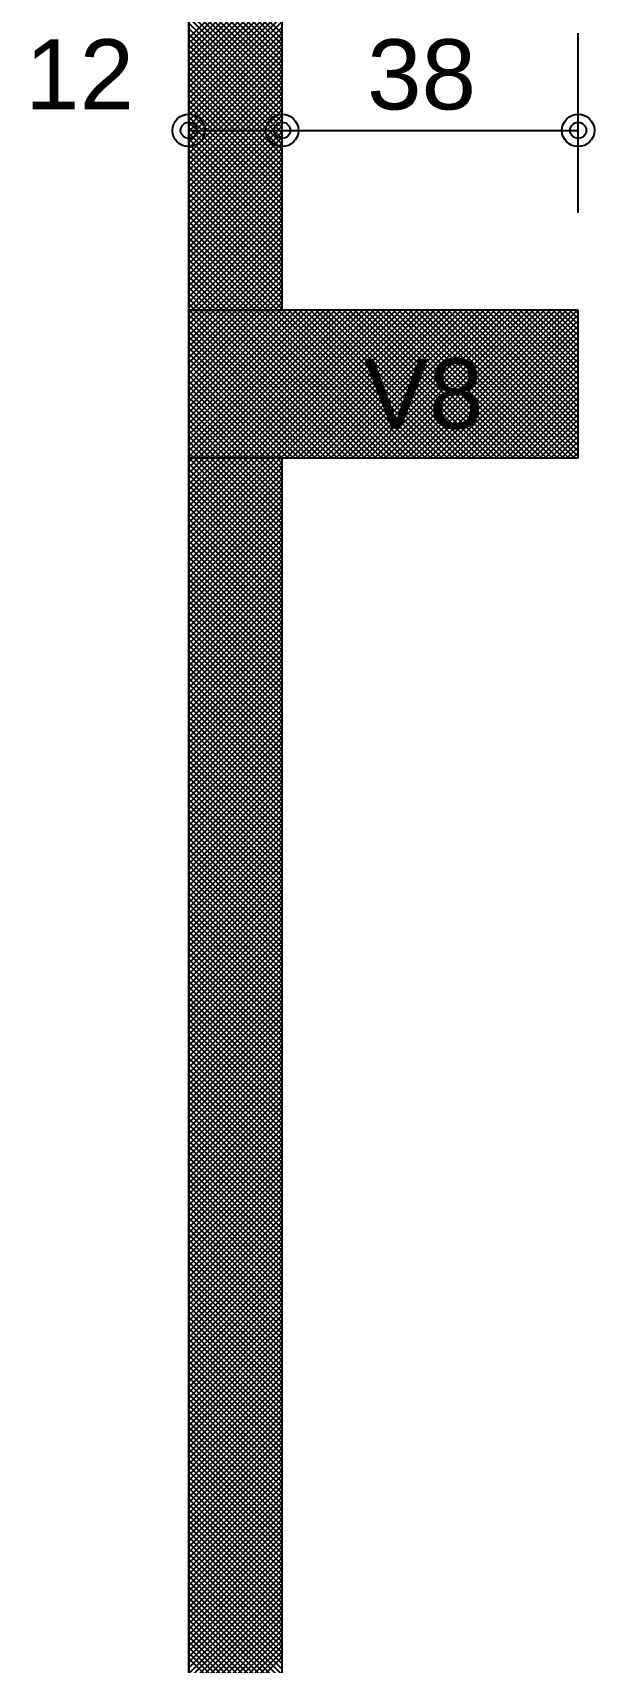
# Model space of a CAD drawing. Extents: x 0 to 119, y 0 to 84.
# Drawn here: x 12.28 to 13.722, y 50.496 to 54.682 of the extents above; entities that cross this region are included whole.
import ezdxf

# ---------------------------------------------------------------- set-up
doc = ezdxf.new("R2010")
doc.units = 0
doc.header["$MEASUREMENT"] = 0
for name, color, linetype in [('29', 9, 'CONTINUOUS'), ('3', 7, 'CONTINUOUS'), ('32', 250, 'CONTINUOUS'), ('6', 178, 'CONTINUOUS')]:
    doc.layers.add(name, color=color, linetype=linetype)
doc.styles.add('TQS_ARIAL', font='arial.ttf')

msp = doc.modelspace()

# ---------------------------------------------------------------- linework, layer by layer
at = {"layer": '29', "color": 9, "linetype": 'Continuous'}
for p, q in [((12.6805, 54.918908), (12.9205, 54.678908)), ((12.6805, 54.668501), (12.9205, 54.908501)), ((12.6805, 54.904766), (12.9205, 54.664766)), ((12.6805, 54.654359), (12.9205, 54.894359)), ((12.6805, 54.890624), (12.9205, 54.650624)), ((12.6805, 54.640217), (12.9205, 54.880217)), ((12.6805, 54.876482), (12.9205, 54.636482)), ((12.6805, 54.626074), (12.9205, 54.866074)), ((12.6805, 54.86234), (12.9205, 54.62234)), ((12.6805, 54.611932), (12.9205, 54.851932)), ((12.6805, 54.848197), (12.9205, 54.608197)), ((12.6805, 54.59779), (12.9205, 54.83779)), ((12.6805, 54.834055), (12.9205, 54.594055)), ((12.6805, 54.583648), (12.9205, 54.823648)), ((12.6805, 54.819913), (12.9205, 54.579913)), ((12.6805, 54.569506), (12.9205, 54.809506)), ((12.6805, 54.805771), (12.9205, 54.565771)), ((12.6805, 54.555364), (12.9205, 54.795364)), ((12.6805, 54.791629), (12.9205, 54.551629)), ((12.6805, 54.541222), (12.9205, 54.781222)), ((12.6805, 54.777487), (12.9205, 54.537487)), ((12.6805, 54.527079), (12.9205, 54.767079)), ((12.6805, 54.763345), (12.9205, 54.523345)), ((12.6805, 54.512937), (12.9205, 54.752937)), ((12.6805, 54.749203), (12.9205, 54.509203)), ((12.6805, 54.498795), (12.9205, 54.738795)), ((12.6805, 54.73506), (12.9205, 54.49506)), ((12.6805, 54.484653), (12.9205, 54.724653)), ((12.6805, 54.720918), (12.9205, 54.480918)), ((12.6805, 54.470511), (12.9205, 54.710511)), ((12.6805, 54.706776), (12.9205, 54.466776)), ((12.6805, 54.456369), (12.9205, 54.696369)), ((12.6805, 54.692634), (12.9205, 54.452634)), ((12.6805, 54.442227), (12.9205, 54.682227)), ((12.6805, 54.678492), (12.9205, 54.438492)), ((12.6805, 54.428084), (12.9205, 54.668084)), ((12.6805, 54.66435), (12.9205, 54.42435)), ((12.6805, 54.413942), (12.9205, 54.653942)), ((12.6805, 54.650208), (12.9205, 54.410208)), ((12.6805, 54.3998), (12.9205, 54.6398)), ((12.6805, 54.636065), (12.9205, 54.396065)), ((12.6805, 54.385658), (12.9205, 54.625658)), ((12.6805, 54.621923), (12.9205, 54.381923)), ((12.6805, 54.371516), (12.9205, 54.611516)), ((12.6805, 54.607781), (12.9205, 54.367781)), ((12.6805, 54.357374), (12.9205, 54.597374)), ((12.6805, 54.593639), (12.9205, 54.353639)), ((12.6805, 54.343232), (12.9205, 54.583232)), ((12.6805, 54.579497), (12.9205, 54.339497)), ((12.6805, 54.32909), (12.9205, 54.56909)), ((12.6805, 54.565355), (12.9205, 54.325355)), ((12.6805, 54.314947), (12.9205, 54.554947)), ((12.6805, 54.551213), (12.9205, 54.311213)), ((12.6805, 54.300805), (12.9205, 54.540805)), ((12.6805, 54.53707), (12.9205, 54.29707)), ((12.6805, 54.286663), (12.9205, 54.526663)), ((12.6805, 54.522928), (12.9205, 54.282928)), ((12.6805, 54.272521), (12.9205, 54.512521)), ((12.6805, 54.508786), (12.9205, 54.268786)), ((12.6805, 54.258379), (12.9205, 54.498379)), ((12.6805, 54.494644), (12.9205, 54.254644)), ((12.6805, 54.244237), (12.9205, 54.484237)), ((12.6805, 54.480502), (12.9205, 54.240502)), ((12.6805, 54.230095), (12.9205, 54.470095)), ((12.6805, 54.46636), (12.9205, 54.22636)), ((12.6805, 54.215952), (12.9205, 54.455952)), ((12.6805, 54.452218), (12.9205, 54.212218)), ((12.6805, 54.20181), (12.9205, 54.44181)), ((12.6805, 54.438076), (12.9205, 54.198076)), ((12.6805, 54.187668), (12.9205, 54.427668)), ((12.6805, 54.423933), (12.9205, 54.183933)), ((12.6805, 54.173526), (12.9205, 54.413526)), ((12.6805, 54.409791), (12.9205, 54.169791)), ((12.6805, 54.159384), (12.9205, 54.399384)), ((12.6805, 54.395649), (12.9205, 54.155649)), ((12.6805, 54.145242), (12.9205, 54.385242)), ((12.6805, 54.381507), (12.9205, 54.141507)), ((12.6805, 54.1311), (12.9205, 54.3711)), ((12.6805, 54.367365), (12.9205, 54.127365)), ((12.6805, 54.116957), (12.9205, 54.356957)), ((12.6805, 54.353223), (12.9205, 54.113223)), ((12.6805, 54.102815), (12.9205, 54.342815)), ((12.6805, 54.339081), (12.9205, 54.099081)), ((12.6805, 54.088673), (12.9205, 54.328673)), ((12.6805, 54.324938), (12.9205, 54.084938)), ((12.6805, 54.074531), (12.9205, 54.314531)), ((12.6805, 54.310796), (12.9205, 54.070796)), ((12.6805, 54.060389), (12.9205, 54.300389)), ((12.6805, 54.296654), (12.9205, 54.056654)), ((12.6805, 54.046247), (12.9205, 54.286247)), ((12.6805, 54.282512), (12.9205, 54.042512)), ((12.6805, 54.032105), (12.9205, 54.272105)), ((12.6805, 54.26837), (12.9205, 54.02837)), ((12.6805, 54.017963), (12.9205, 54.257963)), ((12.6805, 54.254228), (12.9205, 54.014228)), ((12.6805, 54.00382), (12.9205, 54.24382)), ((12.6805, 54.240086), (12.9205, 54.000086)), ((12.6805, 53.989678), (12.9205, 54.229678)), ((12.6805, 54.225944), (12.9205, 53.985944)), ((12.6805, 53.975536), (12.9205, 54.215536)), ((12.6805, 54.211801), (12.9205, 53.971801)), ((12.6805, 54.197659), (12.908267, 53.969893)), ((12.6805, 54.183517), (12.894125, 53.969893)), ((12.6805, 54.169375), (12.879982, 53.969893)), ((12.688999, 53.969893), (12.9205, 54.201394)), ((12.703141, 53.969893), (12.9205, 54.187252)), ((12.717283, 53.969893), (12.9205, 54.17311)), ((12.6805, 54.155233), (12.86584, 53.969893)), ((12.6805, 54.141091), (12.851698, 53.969893)), ((12.6805, 54.126949), (12.837556, 53.969893)), ((12.731425, 53.969893), (12.9205, 54.158968)), ((12.745567, 53.969893), (12.9205, 54.144825)), ((12.75971, 53.969893), (12.9205, 54.130683)), ((12.6805, 54.112806), (12.823414, 53.969893)), ((12.6805, 54.098664), (12.809272, 53.969893)), ((12.6805, 54.084522), (12.79513, 53.969893)), ((12.773852, 53.969893), (12.9205, 54.116541)), ((12.787994, 53.969893), (12.9205, 54.102399)), ((12.802136, 53.969893), (12.9205, 54.088257)), ((12.6805, 54.07038), (12.780987, 53.969893)), ((12.6805, 54.056238), (12.766845, 53.969893)), ((12.816278, 53.969893), (12.9205, 54.074115)), ((12.83042, 53.969893), (12.9205, 54.059973)), ((12.844562, 53.969893), (12.9205, 54.045831)), ((12.6805, 54.042096), (12.752703, 53.969893)), ((12.6805, 54.027954), (12.738561, 53.969893)), ((12.6805, 54.013811), (12.724419, 53.969893)), ((12.858704, 53.969893), (12.9205, 54.031688)), ((12.872847, 53.969893), (12.9205, 54.017546)), ((12.886989, 53.969893), (12.9205, 54.003404)), ((12.6805, 53.999669), (12.710277, 53.969893)), ((12.6805, 53.985527), (12.696135, 53.969893)), ((12.6805, 53.971385), (12.681992, 53.969893)), ((12.6805, 53.593698), (13.056694, 53.969893)), ((12.6805, 53.607841), (13.042552, 53.969893)), ((12.6805, 53.621983), (13.02841, 53.969893)), ((12.6805, 53.636125), (13.014268, 53.969893)), ((12.6805, 53.650267), (13.000126, 53.969893)), ((12.6805, 53.664409), (12.985984, 53.969893)), ((12.6805, 53.678551), (12.971842, 53.969893)), ((12.6805, 53.692693), (12.957699, 53.969893)), ((12.6805, 53.706836), (12.943557, 53.969893)), ((12.6805, 53.720978), (12.929415, 53.969893)), ((12.6805, 53.73512), (12.915273, 53.969893)), ((12.6805, 53.749262), (12.901131, 53.969893)), ((12.6805, 53.763404), (12.886989, 53.969893)), ((12.6805, 53.777546), (12.872847, 53.969893)), ((12.6805, 53.791688), (12.858704, 53.969893)), ((12.6805, 53.805831), (12.844562, 53.969893)), ((12.6805, 53.819973), (12.83042, 53.969893)), ((12.6805, 53.834115), (12.816278, 53.969893)), ((12.6805, 53.848257), (12.802136, 53.969893)), ((12.6805, 53.862399), (12.787994, 53.969893)), ((12.6805, 53.876541), (12.773852, 53.969893)), ((12.6805, 53.890683), (12.75971, 53.969893)), ((12.6805, 53.904825), (12.745567, 53.969893)), ((12.6805, 53.918968), (12.731425, 53.969893)), ((12.6805, 53.93311), (12.717283, 53.969893)), ((12.6805, 53.947252), (12.703141, 53.969893)), ((12.6805, 53.961394), (12.688999, 53.969893)), ((12.681992, 53.969893), (13.061992, 53.589893)), ((12.690836, 53.589893), (13.070836, 53.969893)), ((12.696135, 53.969893), (13.076135, 53.589893)), ((12.704979, 53.589893), (13.084979, 53.969893)), ((12.710277, 53.969893), (13.090277, 53.589893)), ((12.719121, 53.589893), (13.099121, 53.969893)), ((12.724419, 53.969893), (13.104419, 53.589893)), ((12.733263, 53.589893), (13.113263, 53.969893)), ((12.738561, 53.969893), (13.118561, 53.589893)), ((12.747405, 53.589893), (13.127405, 53.969893)), ((12.752703, 53.969893), (13.132703, 53.589893)), ((12.761547, 53.589893), (13.141547, 53.969893)), ((12.766845, 53.969893), (13.146845, 53.589893)), ((12.775689, 53.589893), (13.155689, 53.969893)), ((12.780987, 53.969893), (13.160987, 53.589893)), ((12.789831, 53.589893), (13.169831, 53.969893)), ((12.79513, 53.969893), (13.17513, 53.589893)), ((12.803974, 53.589893), (13.183974, 53.969893)), ((12.809272, 53.969893), (13.189272, 53.589893)), ((12.818116, 53.589893), (13.198116, 53.969893)), ((12.823414, 53.969893), (13.203414, 53.589893)), ((12.832258, 53.589893), (13.212258, 53.969893)), ((12.837556, 53.969893), (13.217556, 53.589893)), ((12.8464, 53.589893), (13.2264, 53.969893)), ((12.851698, 53.969893), (13.231698, 53.589893)), ((12.860542, 53.589893), (13.240542, 53.969893)), ((12.86584, 53.969893), (13.24584, 53.589893)), ((12.874684, 53.589893), (13.254684, 53.969893)), ((12.879982, 53.969893), (13.259982, 53.589893)), ((12.888826, 53.589893), (13.268826, 53.969893)), ((12.894125, 53.969893), (13.274125, 53.589893)), ((12.901131, 53.969893), (12.9205, 53.989262)), ((12.902969, 53.589893), (13.282969, 53.969893)), ((12.908267, 53.969893), (13.288267, 53.589893)), ((12.915273, 53.969893), (12.9205, 53.97512)), ((12.917111, 53.589893), (13.297111, 53.969893)), ((12.922409, 53.969893), (13.302409, 53.589893)), ((12.931253, 53.589893), (13.311253, 53.969893)), ((12.936551, 53.969893), (13.316551, 53.589893)), ((12.945395, 53.589893), (13.325395, 53.969893)), ((12.950693, 53.969893), (13.330693, 53.589893)), ((12.959537, 53.589893), (13.339537, 53.969893)), ((12.964835, 53.969893), (13.344835, 53.589893)), ((12.973679, 53.589893), (13.353679, 53.969893)), ((12.978977, 53.969893), (13.358977, 53.589893)), ((12.987821, 53.589893), (13.367821, 53.969893)), ((12.993119, 53.969893), (13.373119, 53.589893)), ((13.001963, 53.589893), (13.381963, 53.969893)), ((13.007262, 53.969893), (13.387262, 53.589893)), ((13.016106, 53.589893), (13.396106, 53.969893)), ((13.021404, 53.969893), (13.401404, 53.589893)), ((13.030248, 53.589893), (13.410248, 53.969893)), ((13.035546, 53.969893), (13.415546, 53.589893)), ((13.04439, 53.589893), (13.42439, 53.969893)), ((13.049688, 53.969893), (13.429688, 53.589893)), ((13.058532, 53.589893), (13.438532, 53.969893)), ((13.06383, 53.969893), (13.44383, 53.589893)), ((13.072674, 53.589893), (13.452674, 53.969893)), ((13.077972, 53.969893), (13.457972, 53.589893)), ((13.086816, 53.589893), (13.466816, 53.969893)), ((13.092114, 53.969893), (13.472114, 53.589893)), ((13.100958, 53.589893), (13.480958, 53.969893)), ((13.106257, 53.969893), (13.486257, 53.589893)), ((13.115101, 53.589893), (13.495101, 53.969893)), ((13.120399, 53.969893), (13.500399, 53.589893)), ((13.129243, 53.589893), (13.509243, 53.969893)), ((13.134541, 53.969893), (13.514541, 53.589893)), ((13.143385, 53.589893), (13.523385, 53.969893)), ((13.148683, 53.969893), (13.528683, 53.589893)), ((13.157527, 53.589893), (13.537527, 53.969893)), ((13.162825, 53.969893), (13.542825, 53.589893)), ((13.171669, 53.589893), (13.551669, 53.969893)), ((13.176967, 53.969893), (13.556967, 53.589893)), ((13.185811, 53.589893), (13.565811, 53.969893)), ((13.191109, 53.969893), (13.571109, 53.589893)), ((13.199953, 53.589893), (13.579953, 53.969893)), ((13.205251, 53.969893), (13.585251, 53.589893)), ((13.214096, 53.589893), (13.594096, 53.969893)), ((13.219394, 53.969893), (13.599394, 53.589893)), ((13.228238, 53.589893), (13.608238, 53.969893)), ((13.233536, 53.969893), (13.613536, 53.589893)), ((13.24238, 53.589893), (13.62238, 53.969893)), ((13.247678, 53.969893), (13.627678, 53.589893)), ((13.256522, 53.589893), (13.636522, 53.969893)), ((13.26182, 53.969893), (13.64182, 53.589893)), ((13.270664, 53.589893), (13.650664, 53.969893)), ((13.275962, 53.969893), (13.655962, 53.589893)), ((13.284806, 53.589893), (13.664806, 53.969893)), ((13.290104, 53.969893), (13.670104, 53.589893)), ((13.298948, 53.589893), (13.678948, 53.969893)), ((13.304246, 53.969893), (13.6805, 53.593639)), ((13.318389, 53.969893), (13.6805, 53.607781)), ((13.332531, 53.969893), (13.6805, 53.621923)), ((13.346673, 53.969893), (13.6805, 53.636065)), ((13.360815, 53.969893), (13.6805, 53.650208)), ((13.374957, 53.969893), (13.6805, 53.66435)), ((13.389099, 53.969893), (13.6805, 53.678492)), ((13.403241, 53.969893), (13.6805, 53.692634)), ((13.417384, 53.969893), (13.6805, 53.706776)), ((13.431526, 53.969893), (13.6805, 53.720918)), ((13.445668, 53.969893), (13.6805, 53.73506)), ((13.45981, 53.969893), (13.6805, 53.749203)), ((13.473952, 53.969893), (13.6805, 53.763345)), ((13.488094, 53.969893), (13.6805, 53.777487)), ((13.502236, 53.969893), (13.6805, 53.791629)), ((13.516378, 53.969893), (13.6805, 53.805771)), ((13.530521, 53.969893), (13.6805, 53.819913)), ((13.544663, 53.969893), (13.6805, 53.834055)), ((13.558805, 53.969893), (13.6805, 53.848197)), ((13.572947, 53.969893), (13.6805, 53.86234)), ((13.587089, 53.969893), (13.6805, 53.876482)), ((13.601231, 53.969893), (13.6805, 53.890624)), ((13.615373, 53.969893), (13.6805, 53.904766)), ((13.629516, 53.969893), (13.6805, 53.918908)), ((13.643658, 53.969893), (13.6805, 53.93305)), ((13.6578, 53.969893), (13.6805, 53.947192)), ((13.671942, 53.969893), (13.6805, 53.961335)), ((12.6805, 53.957243), (13.04785, 53.589893)), ((12.6805, 53.943101), (13.033708, 53.589893)), ((12.6805, 53.928959), (13.019566, 53.589893)), ((13.31309, 53.589893), (13.6805, 53.957302)), ((13.327233, 53.589893), (13.6805, 53.94316)), ((13.341375, 53.589893), (13.6805, 53.929018)), ((12.6805, 53.914817), (13.005424, 53.589893)), ((12.6805, 53.900674), (12.991282, 53.589893)), ((12.6805, 53.886532), (12.97714, 53.589893)), ((13.355517, 53.589893), (13.6805, 53.914876)), ((13.369659, 53.589893), (13.6805, 53.900734)), ((13.383801, 53.589893), (13.6805, 53.886592)), ((12.6805, 53.87239), (12.962998, 53.589893)), ((12.6805, 53.858248), (12.948855, 53.589893)), ((12.6805, 53.844106), (12.934713, 53.589893)), ((13.397943, 53.589893), (13.6805, 53.87245)), ((13.412085, 53.589893), (13.6805, 53.858307)), ((13.426228, 53.589893), (13.6805, 53.844165)), ((12.6805, 53.829964), (12.920571, 53.589893)), ((12.6805, 53.815822), (12.906429, 53.589893)), ((12.6805, 53.801679), (12.892287, 53.589893)), ((13.44037, 53.589893), (13.6805, 53.830023)), ((13.454512, 53.589893), (13.6805, 53.815881)), ((13.468654, 53.589893), (13.6805, 53.801739)), ((12.6805, 53.787537), (12.878145, 53.589893)), ((12.6805, 53.773395), (12.864003, 53.589893)), ((12.6805, 53.759253), (12.84986, 53.589893)), ((13.482796, 53.589893), (13.6805, 53.787597)), ((13.496938, 53.589893), (13.6805, 53.773455)), ((13.51108, 53.589893), (13.6805, 53.759312)), ((12.6805, 53.745111), (12.835718, 53.589893)), ((12.6805, 53.730969), (12.821576, 53.589893)), ((12.6805, 53.716827), (12.807434, 53.589893)), ((13.525222, 53.589893), (13.6805, 53.74517)), ((13.539365, 53.589893), (13.6805, 53.731028)), ((13.553507, 53.589893), (13.6805, 53.716886)), ((12.6805, 53.702684), (12.793292, 53.589893)), ((12.6805, 53.688542), (12.77915, 53.589893)), ((12.6805, 53.6744), (12.765008, 53.589893)), ((13.567649, 53.589893), (13.6805, 53.702744)), ((13.581791, 53.589893), (13.6805, 53.688602)), ((13.595933, 53.589893), (13.6805, 53.67446)), ((12.6805, 53.660258), (12.750865, 53.589893)), ((12.6805, 53.646116), (12.736723, 53.589893)), ((12.6805, 53.631974), (12.722581, 53.589893)), ((13.610075, 53.589893), (13.6805, 53.660318)), ((13.624217, 53.589893), (13.6805, 53.646175)), ((13.63836, 53.589893), (13.6805, 53.632033)), ((12.6805, 53.617832), (12.708439, 53.589893)), ((12.6805, 53.60369), (12.694297, 53.589893)), ((12.6805, 53.353282), (12.917111, 53.589893)), ((12.6805, 53.367424), (12.902969, 53.589893)), ((12.6805, 53.381566), (12.888826, 53.589893)), ((12.6805, 53.395709), (12.874684, 53.589893)), ((12.6805, 53.409851), (12.860542, 53.589893)), ((12.6805, 53.423993), (12.8464, 53.589893)), ((12.6805, 53.438135), (12.832258, 53.589893)), ((12.6805, 53.452277), (12.818116, 53.589893)), ((12.6805, 53.466419), (12.803974, 53.589893)), ((12.6805, 53.480561), (12.789831, 53.589893)), ((12.6805, 53.494704), (12.775689, 53.589893)), ((12.6805, 53.508846), (12.761547, 53.589893)), ((12.6805, 53.522988), (12.747405, 53.589893)), ((12.6805, 53.53713), (12.733263, 53.589893)), ((12.6805, 53.551272), (12.719121, 53.589893)), ((12.6805, 53.565414), (12.704979, 53.589893)), ((12.6805, 53.579556), (12.690836, 53.589893)), ((12.6805, 53.589893), (12.9205, 53.349547)), ((12.694297, 53.589893), (12.9205, 53.36369)), ((12.708439, 53.589893), (12.9205, 53.377832)), ((12.722581, 53.589893), (12.9205, 53.391974)), ((12.736723, 53.589893), (12.9205, 53.406116)), ((12.750865, 53.589893), (12.9205, 53.420258)), ((12.765008, 53.589893), (12.9205, 53.4344)), ((12.77915, 53.589893), (12.9205, 53.448542)), ((12.793292, 53.589893), (12.9205, 53.462684)), ((12.807434, 53.589893), (12.9205, 53.476827)), ((12.821576, 53.589893), (12.9205, 53.490969)), ((12.835718, 53.589893), (12.9205, 53.505111)), ((12.84986, 53.589893), (12.9205, 53.519253)), ((12.864003, 53.589893), (12.9205, 53.533395)), ((12.878145, 53.589893), (12.9205, 53.547537)), ((12.892287, 53.589893), (12.9205, 53.561679)), ((12.906429, 53.589893), (12.9205, 53.575822)), ((13.652502, 53.589893), (13.6805, 53.617891)), ((13.666644, 53.589893), (13.6805, 53.603749)), ((12.6805, 53.33914), (12.9205, 53.57914)), ((12.6805, 53.575405), (12.9205, 53.335405)), ((12.6805, 53.324998), (12.9205, 53.564998)), ((12.6805, 53.561263), (12.9205, 53.321263)), ((12.6805, 53.310856), (12.9205, 53.550856)), ((12.6805, 53.547121), (12.9205, 53.307121)), ((12.6805, 53.296714), (12.9205, 53.536714)), ((12.6805, 53.532979), (12.9205, 53.292979)), ((12.6805, 53.282571), (12.9205, 53.522571)), ((12.6805, 53.518837), (12.9205, 53.278837)), ((12.6805, 53.268429), (12.9205, 53.508429)), ((12.6805, 53.504695), (12.9205, 53.264695)), ((12.6805, 53.254287), (12.9205, 53.494287)), ((12.6805, 53.490552), (12.9205, 53.250552)), ((12.6805, 53.240145), (12.9205, 53.480145)), ((12.6805, 53.47641), (12.9205, 53.23641)), ((12.6805, 53.226003), (12.9205, 53.466003)), ((12.6805, 53.462268), (12.9205, 53.222268)), ((12.6805, 53.211861), (12.9205, 53.451861)), ((12.6805, 53.448126), (12.9205, 53.208126)), ((12.6805, 53.197719), (12.9205, 53.437719)), ((12.6805, 53.433984), (12.9205, 53.193984)), ((12.6805, 53.183577), (12.9205, 53.423577)), ((12.6805, 53.419842), (12.9205, 53.179842)), ((12.6805, 53.169434), (12.9205, 53.409434)), ((12.6805, 53.4057), (12.9205, 53.1657)), ((12.6805, 53.155292), (12.9205, 53.395292)), ((12.6805, 53.391558), (12.9205, 53.151558)), ((12.6805, 53.14115), (12.9205, 53.38115)), ((12.6805, 53.377415), (12.9205, 53.137415)), ((12.6805, 53.127008), (12.9205, 53.367008)), ((12.6805, 53.363273), (12.9205, 53.123273)), ((12.6805, 53.112866), (12.9205, 53.352866)), ((12.6805, 53.349131), (12.9205, 53.109131)), ((12.6805, 53.098724), (12.9205, 53.338724)), ((12.6805, 53.334989), (12.9205, 53.094989)), ((12.6805, 53.084582), (12.9205, 53.324582)), ((12.6805, 53.320847), (12.9205, 53.080847)), ((12.6805, 53.070439), (12.9205, 53.310439)), ((12.6805, 53.306705), (12.9205, 53.066705)), ((12.6805, 53.056297), (12.9205, 53.296297)), ((12.6805, 53.292563), (12.9205, 53.052563)), ((12.6805, 53.042155), (12.9205, 53.282155)), ((12.6805, 53.27842), (12.9205, 53.03842)), ((12.6805, 53.028013), (12.9205, 53.268013)), ((12.6805, 53.264278), (12.9205, 53.024278)), ((12.6805, 53.013871), (12.9205, 53.253871)), ((12.6805, 53.250136), (12.9205, 53.010136)), ((12.6805, 52.999729), (12.9205, 53.239729)), ((12.6805, 53.235994), (12.9205, 52.995994)), ((12.6805, 52.985587), (12.9205, 53.225587)), ((12.6805, 53.221852), (12.9205, 52.981852)), ((12.6805, 52.971445), (12.9205, 53.211445)), ((12.6805, 53.20771), (12.9205, 52.96771)), ((12.6805, 52.957302), (12.9205, 53.197302)), ((12.6805, 53.193568), (12.9205, 52.953568)), ((12.6805, 52.94316), (12.9205, 53.18316)), ((12.6805, 53.179425), (12.9205, 52.939425)), ((12.6805, 52.929018), (12.9205, 53.169018)), ((12.6805, 53.165283), (12.9205, 52.925283)), ((12.6805, 52.914876), (12.9205, 53.154876)), ((12.6805, 53.151141), (12.9205, 52.911141)), ((12.6805, 52.900734), (12.9205, 53.140734)), ((12.6805, 53.136999), (12.9205, 52.896999)), ((12.6805, 52.886592), (12.9205, 53.126592)), ((12.6805, 53.122857), (12.9205, 52.882857)), ((12.6805, 52.87245), (12.9205, 53.11245)), ((12.6805, 53.108715), (12.9205, 52.868715)), ((12.6805, 52.858307), (12.9205, 53.098307)), ((12.6805, 53.094573), (12.9205, 52.854573)), ((12.6805, 52.844165), (12.9205, 53.084165)), ((12.6805, 53.080431), (12.9205, 52.840431)), ((12.6805, 52.830023), (12.9205, 53.070023)), ((12.6805, 53.066288), (12.9205, 52.826288)), ((12.6805, 52.815881), (12.9205, 53.055881)), ((12.6805, 53.052146), (12.9205, 52.812146)), ((12.6805, 52.801739), (12.9205, 53.041739)), ((12.6805, 53.038004), (12.9205, 52.798004)), ((12.6805, 52.787597), (12.9205, 53.027597)), ((12.6805, 53.023862), (12.9205, 52.783862)), ((12.6805, 52.773455), (12.9205, 53.013455)), ((12.6805, 53.00972), (12.9205, 52.76972)), ((12.6805, 52.759312), (12.9205, 52.999312)), ((12.6805, 52.995578), (12.9205, 52.755578)), ((12.6805, 52.74517), (12.9205, 52.98517)), ((12.6805, 52.981436), (12.9205, 52.741436)), ((12.6805, 52.731028), (12.9205, 52.971028)), ((12.6805, 52.967293), (12.9205, 52.727293)), ((12.6805, 52.716886), (12.9205, 52.956886)), ((12.6805, 52.953151), (12.9205, 52.713151)), ((12.6805, 52.702744), (12.9205, 52.942744)), ((12.6805, 52.939009), (12.9205, 52.699009)), ((12.6805, 52.688602), (12.9205, 52.928602)), ((12.6805, 52.924867), (12.9205, 52.684867)), ((12.6805, 52.67446), (12.9205, 52.91446)), ((12.6805, 52.910725), (12.9205, 52.670725)), ((12.6805, 52.660318), (12.9205, 52.900318)), ((12.6805, 52.896583), (12.9205, 52.656583)), ((12.6805, 52.646175), (12.9205, 52.886175)), ((12.6805, 52.882441), (12.9205, 52.642441)), ((12.6805, 52.632033), (12.9205, 52.872033)), ((12.6805, 52.868298), (12.9205, 52.628298)), ((12.6805, 52.617891), (12.9205, 52.857891)), ((12.6805, 52.854156), (12.9205, 52.614156)), ((12.6805, 52.603749), (12.9205, 52.843749)), ((12.6805, 52.840014), (12.9205, 52.600014)), ((12.6805, 52.589607), (12.9205, 52.829607)), ((12.6805, 52.825872), (12.9205, 52.585872)), ((12.6805, 52.575465), (12.9205, 52.815465)), ((12.6805, 52.81173), (12.9205, 52.57173)), ((12.6805, 52.561323), (12.9205, 52.801323)), ((12.6805, 52.797588), (12.9205, 52.557588)), ((12.6805, 52.54718), (12.9205, 52.78718)), ((12.6805, 52.783446), (12.9205, 52.543446)), ((12.6805, 52.533038), (12.9205, 52.773038)), ((12.6805, 52.769304), (12.9205, 52.529304)), ((12.6805, 52.518896), (12.9205, 52.758896)), ((12.6805, 52.755161), (12.9205, 52.515161)), ((12.6805, 52.504754), (12.9205, 52.744754)), ((12.6805, 52.741019), (12.9205, 52.501019)), ((12.6805, 52.490612), (12.9205, 52.730612)), ((12.6805, 52.726877), (12.9205, 52.486877)), ((12.6805, 52.47647), (12.9205, 52.71647)), ((12.6805, 52.712735), (12.9205, 52.472735)), ((12.6805, 52.462328), (12.9205, 52.702328)), ((12.6805, 52.698593), (12.9205, 52.458593)), ((12.6805, 52.448185), (12.9205, 52.688185)), ((12.6805, 52.684451), (12.9205, 52.444451)), ((12.6805, 52.434043), (12.9205, 52.674043)), ((12.6805, 52.670309), (12.9205, 52.430309)), ((12.6805, 52.419901), (12.9205, 52.659901)), ((12.6805, 52.656166), (12.9205, 52.416166)), ((12.6805, 52.405759), (12.9205, 52.645759)), ((12.6805, 52.642024), (12.9205, 52.402024)), ((12.6805, 52.391617), (12.9205, 52.631617)), ((12.6805, 52.627882), (12.9205, 52.387882)), ((12.6805, 52.377475), (12.9205, 52.617475)), ((12.6805, 52.61374), (12.9205, 52.37374)), ((12.6805, 52.363333), (12.9205, 52.603333)), ((12.6805, 52.599598), (12.9205, 52.359598)), ((12.6805, 52.349191), (12.9205, 52.589191)), ((12.6805, 52.585456), (12.9205, 52.345456)), ((12.6805, 52.335048), (12.9205, 52.575048)), ((12.6805, 52.571314), (12.9205, 52.331314)), ((12.6805, 52.320906), (12.9205, 52.560906)), ((12.6805, 52.557172), (12.9205, 52.317172)), ((12.6805, 52.306764), (12.9205, 52.546764)), ((12.6805, 52.543029), (12.9205, 52.303029)), ((12.6805, 52.292622), (12.9205, 52.532622)), ((12.6805, 52.528887), (12.9205, 52.288887)), ((12.6805, 52.27848), (12.9205, 52.51848)), ((12.6805, 52.514745), (12.9205, 52.274745)), ((12.6805, 52.264338), (12.9205, 52.504338)), ((12.6805, 52.500603), (12.9205, 52.260603)), ((12.6805, 52.250196), (12.9205, 52.490196)), ((12.6805, 52.486461), (12.9205, 52.246461)), ((12.6805, 52.236053), (12.9205, 52.476053)), ((12.6805, 52.472319), (12.9205, 52.232319)), ((12.6805, 52.221911), (12.9205, 52.461911)), ((12.6805, 52.458177), (12.9205, 52.218177)), ((12.6805, 52.207769), (12.9205, 52.447769)), ((12.6805, 52.444034), (12.9205, 52.204034)), ((12.6805, 52.193627), (12.9205, 52.433627)), ((12.6805, 52.429892), (12.9205, 52.189892)), ((12.6805, 52.179485), (12.9205, 52.419485)), ((12.6805, 52.41575), (12.9205, 52.17575)), ((12.6805, 52.165343), (12.9205, 52.405343)), ((12.6805, 52.401608), (12.9205, 52.161608)), ((12.6805, 52.151201), (12.9205, 52.391201)), ((12.6805, 52.387466), (12.9205, 52.147466)), ((12.6805, 52.137059), (12.9205, 52.377059)), ((12.6805, 52.373324), (12.9205, 52.133324)), ((12.6805, 52.122916), (12.9205, 52.362916)), ((12.6805, 52.359182), (12.9205, 52.119182)), ((12.6805, 52.108774), (12.9205, 52.348774)), ((12.6805, 52.345039), (12.9205, 52.105039)), ((12.6805, 52.094632), (12.9205, 52.334632)), ((12.6805, 52.330897), (12.9205, 52.090897)), ((12.6805, 52.08049), (12.9205, 52.32049)), ((12.6805, 52.316755), (12.9205, 52.076755)), ((12.6805, 52.066348), (12.9205, 52.306348)), ((12.6805, 52.302613), (12.9205, 52.062613)), ((12.6805, 52.052206), (12.9205, 52.292206)), ((12.6805, 52.288471), (12.9205, 52.048471)), ((12.6805, 52.038064), (12.9205, 52.278064)), ((12.6805, 52.274329), (12.9205, 52.034329)), ((12.6805, 52.023921), (12.9205, 52.263921)), ((12.6805, 52.260187), (12.9205, 52.020187)), ((12.6805, 52.009779), (12.9205, 52.249779)), ((12.6805, 52.246045), (12.9205, 52.006045)), ((12.6805, 51.995637), (12.9205, 52.235637)), ((12.6805, 52.231902), (12.9205, 51.991902)), ((12.6805, 51.981495), (12.9205, 52.221495)), ((12.6805, 52.21776), (12.9205, 51.97776)), ((12.6805, 51.967353), (12.9205, 52.207353)), ((12.6805, 52.203618), (12.9205, 51.963618)), ((12.6805, 51.953211), (12.9205, 52.193211)), ((12.6805, 52.189476), (12.9205, 51.949476)), ((12.6805, 51.939069), (12.9205, 52.179069)), ((12.6805, 52.175334), (12.9205, 51.935334)), ((12.6805, 51.924926), (12.9205, 52.164926)), ((12.6805, 52.161192), (12.9205, 51.921192)), ((12.6805, 51.910784), (12.9205, 52.150784)), ((12.6805, 52.14705), (12.9205, 51.90705)), ((12.6805, 51.896642), (12.9205, 52.136642)), ((12.6805, 52.132907), (12.9205, 51.892907)), ((12.6805, 51.8825), (12.9205, 52.1225)), ((12.6805, 52.118765), (12.9205, 51.878765)), ((12.6805, 51.868358), (12.9205, 52.108358)), ((12.6805, 52.104623), (12.9205, 51.864623)), ((12.6805, 51.854216), (12.9205, 52.094216)), ((12.6805, 52.090481), (12.9205, 51.850481)), ((12.6805, 51.840074), (12.9205, 52.080074)), ((12.6805, 52.076339), (12.9205, 51.836339)), ((12.6805, 51.825932), (12.9205, 52.065932)), ((12.6805, 52.062197), (12.9205, 51.822197)), ((12.6805, 51.811789), (12.9205, 52.051789)), ((12.6805, 52.048055), (12.9205, 51.808055)), ((12.6805, 51.797647), (12.9205, 52.037647)), ((12.6805, 52.033912), (12.9205, 51.793912)), ((12.6805, 51.783505), (12.9205, 52.023505)), ((12.6805, 52.01977), (12.9205, 51.77977)), ((12.6805, 51.769363), (12.9205, 52.009363)), ((12.6805, 52.005628), (12.9205, 51.765628)), ((12.6805, 51.755221), (12.9205, 51.995221)), ((12.6805, 51.991486), (12.9205, 51.751486)), ((12.6805, 51.741079), (12.9205, 51.981079)), ((12.6805, 51.977344), (12.9205, 51.737344)), ((12.6805, 51.726937), (12.9205, 51.966937)), ((12.6805, 51.963202), (12.9205, 51.723202)), ((12.6805, 51.712794), (12.9205, 51.952794)), ((12.6805, 51.94906), (12.9205, 51.70906)), ((12.6805, 51.698652), (12.9205, 51.938652)), ((12.6805, 51.934918), (12.9205, 51.694918)), ((12.6805, 51.68451), (12.9205, 51.92451)), ((12.6805, 51.920775), (12.9205, 51.680775)), ((12.6805, 51.670368), (12.9205, 51.910368)), ((12.6805, 51.906633), (12.9205, 51.666633)), ((12.6805, 51.656226), (12.9205, 51.896226)), ((12.6805, 51.892491), (12.9205, 51.652491)), ((12.6805, 51.642084), (12.9205, 51.882084)), ((12.6805, 51.878349), (12.9205, 51.638349)), ((12.6805, 51.627942), (12.9205, 51.867942)), ((12.6805, 51.864207), (12.9205, 51.624207)), ((12.6805, 51.613799), (12.9205, 51.853799)), ((12.6805, 51.850065), (12.9205, 51.610065)), ((12.6805, 51.599657), (12.9205, 51.839657)), ((12.6805, 51.835923), (12.9205, 51.595923)), ((12.6805, 51.585515), (12.9205, 51.825515)), ((12.6805, 51.82178), (12.9205, 51.58178)), ((12.6805, 51.571373), (12.9205, 51.811373)), ((12.6805, 51.807638), (12.9205, 51.567638)), ((12.6805, 51.557231), (12.9205, 51.797231)), ((12.6805, 51.793496), (12.9205, 51.553496)), ((12.6805, 51.543089), (12.9205, 51.783089)), ((12.6805, 51.779354), (12.9205, 51.539354)), ((12.6805, 51.528947), (12.9205, 51.768947)), ((12.6805, 51.765212), (12.9205, 51.525212)), ((12.6805, 51.514805), (12.9205, 51.754805)), ((12.6805, 51.75107), (12.9205, 51.51107)), ((12.6805, 51.500662), (12.9205, 51.740662)), ((12.6805, 51.736928), (12.9205, 51.496928)), ((12.6805, 51.48652), (12.9205, 51.72652)), ((12.6805, 51.722786), (12.9205, 51.482786)), ((12.6805, 51.472378), (12.9205, 51.712378)), ((12.6805, 51.708643), (12.9205, 51.468643)), ((12.6805, 51.458236), (12.9205, 51.698236)), ((12.6805, 51.694501), (12.9205, 51.454501)), ((12.6805, 51.444094), (12.9205, 51.684094)), ((12.6805, 51.680359), (12.9205, 51.440359)), ((12.6805, 51.429952), (12.9205, 51.669952)), ((12.6805, 51.666217), (12.9205, 51.426217)), ((12.6805, 51.41581), (12.9205, 51.65581)), ((12.6805, 51.652075), (12.9205, 51.412075)), ((12.6805, 51.401667), (12.9205, 51.641667)), ((12.6805, 51.637933), (12.9205, 51.397933)), ((12.6805, 51.387525), (12.9205, 51.627525)), ((12.6805, 51.623791), (12.9205, 51.383791)), ((12.6805, 51.373383), (12.9205, 51.613383)), ((12.6805, 51.609648), (12.9205, 51.369648)), ((12.6805, 51.359241), (12.9205, 51.599241)), ((12.6805, 51.595506), (12.9205, 51.355506)), ((12.6805, 51.345099), (12.9205, 51.585099)), ((12.6805, 51.581364), (12.9205, 51.341364)), ((12.6805, 51.330957), (12.9205, 51.570957)), ((12.6805, 51.567222), (12.9205, 51.327222)), ((12.6805, 51.316815), (12.9205, 51.556815)), ((12.6805, 51.55308), (12.9205, 51.31308)), ((12.6805, 51.302673), (12.9205, 51.542673)), ((12.6805, 51.538938), (12.9205, 51.298938)), ((12.6805, 51.28853), (12.9205, 51.52853)), ((12.6805, 51.524796), (12.9205, 51.284796)), ((12.6805, 51.274388), (12.9205, 51.514388)), ((12.6805, 51.510653), (12.9205, 51.270653)), ((12.6805, 51.260246), (12.9205, 51.500246)), ((12.6805, 51.496511), (12.9205, 51.256511)), ((12.6805, 51.246104), (12.9205, 51.486104)), ((12.6805, 51.482369), (12.9205, 51.242369)), ((12.6805, 51.231962), (12.9205, 51.471962)), ((12.6805, 51.468227), (12.9205, 51.228227)), ((12.6805, 51.21782), (12.9205, 51.45782)), ((12.6805, 51.454085), (12.9205, 51.214085)), ((12.6805, 51.203678), (12.9205, 51.443678)), ((12.6805, 51.439943), (12.9205, 51.199943)), ((12.6805, 51.189535), (12.9205, 51.429535)), ((12.6805, 51.425801), (12.9205, 51.185801)), ((12.6805, 51.175393), (12.9205, 51.415393)), ((12.6805, 51.411659), (12.9205, 51.171659)), ((12.6805, 51.161251), (12.9205, 51.401251)), ((12.6805, 51.397516), (12.9205, 51.157516)), ((12.6805, 51.147109), (12.9205, 51.387109)), ((12.6805, 51.383374), (12.9205, 51.143374)), ((12.6805, 51.132967), (12.9205, 51.372967)), ((12.6805, 51.369232), (12.9205, 51.129232)), ((12.6805, 51.118825), (12.9205, 51.358825)), ((12.6805, 51.35509), (12.9205, 51.11509)), ((12.6805, 51.104683), (12.9205, 51.344683)), ((12.6805, 51.340948), (12.9205, 51.100948)), ((12.6805, 51.09054), (12.9205, 51.33054)), ((12.6805, 51.326806), (12.9205, 51.086806)), ((12.6805, 51.076398), (12.9205, 51.316398)), ((12.6805, 51.312664), (12.9205, 51.072664)), ((12.6805, 51.062256), (12.9205, 51.302256)), ((12.6805, 51.298521), (12.9205, 51.058521)), ((12.6805, 51.048114), (12.9205, 51.288114)), ((12.6805, 51.284379), (12.9205, 51.044379)), ((12.6805, 51.033972), (12.9205, 51.273972)), ((12.6805, 51.270237), (12.9205, 51.030237)), ((12.6805, 51.01983), (12.9205, 51.25983)), ((12.6805, 51.256095), (12.9205, 51.016095)), ((12.6805, 51.005688), (12.9205, 51.245688)), ((12.6805, 51.241953), (12.9205, 51.001953)), ((12.6805, 50.991546), (12.9205, 51.231546)), ((12.6805, 51.227811), (12.9205, 50.987811)), ((12.6805, 50.977403), (12.9205, 51.217403)), ((12.6805, 51.213669), (12.9205, 50.973669)), ((12.6805, 50.963261), (12.9205, 51.203261)), ((12.6805, 51.199526), (12.9205, 50.959526)), ((12.6805, 50.949119), (12.9205, 51.189119)), ((12.6805, 51.185384), (12.9205, 50.945384)), ((12.6805, 50.934977), (12.9205, 51.174977)), ((12.6805, 51.171242), (12.9205, 50.931242)), ((12.6805, 50.920835), (12.9205, 51.160835)), ((12.6805, 51.1571), (12.9205, 50.9171)), ((12.6805, 50.906693), (12.9205, 51.146693)), ((12.6805, 51.142958), (12.9205, 50.902958)), ((12.6805, 50.892551), (12.9205, 51.132551)), ((12.6805, 51.128816), (12.9205, 50.888816)), ((12.6805, 50.878408), (12.9205, 51.118408)), ((12.6805, 51.114674), (12.9205, 50.874674)), ((12.6805, 50.864266), (12.9205, 51.104266)), ((12.6805, 51.100532), (12.9205, 50.860532)), ((12.6805, 50.850124), (12.9205, 51.090124)), ((12.6805, 51.086389), (12.9205, 50.846389)), ((12.6805, 50.835982), (12.9205, 51.075982)), ((12.6805, 51.072247), (12.9205, 50.832247)), ((12.6805, 50.82184), (12.9205, 51.06184)), ((12.6805, 51.058105), (12.9205, 50.818105)), ((12.6805, 50.807698), (12.9205, 51.047698)), ((12.6805, 51.043963), (12.9205, 50.803963)), ((12.6805, 50.793556), (12.9205, 51.033556)), ((12.6805, 51.029821), (12.9205, 50.789821)), ((12.6805, 50.779413), (12.9205, 51.019413)), ((12.6805, 51.015679), (12.9205, 50.775679)), ((12.6805, 50.765271), (12.9205, 51.005271)), ((12.6805, 51.001537), (12.9205, 50.761537)), ((12.6805, 50.751129), (12.9205, 50.991129)), ((12.6805, 50.987394), (12.9205, 50.747394)), ((12.6805, 50.736987), (12.9205, 50.976987)), ((12.6805, 50.973252), (12.9205, 50.733252)), ((12.6805, 50.722845), (12.9205, 50.962845)), ((12.6805, 50.95911), (12.9205, 50.71911)), ((12.6805, 50.708703), (12.9205, 50.948703)), ((12.6805, 50.944968), (12.9205, 50.704968)), ((12.6805, 50.694561), (12.9205, 50.934561)), ((12.6805, 50.930826), (12.9205, 50.690826)), ((12.6805, 50.680419), (12.9205, 50.920419)), ((12.6805, 50.916684), (12.9205, 50.676684)), ((12.6805, 50.666276), (12.9205, 50.906276)), ((12.6805, 50.902542), (12.9205, 50.662542)), ((12.6805, 50.652134), (12.9205, 50.892134)), ((12.6805, 50.8884), (12.9205, 50.6484)), ((12.6805, 50.637992), (12.9205, 50.877992)), ((12.6805, 50.874257), (12.9205, 50.634257)), ((12.6805, 50.62385), (12.9205, 50.86385)), ((12.6805, 50.860115), (12.9205, 50.620115)), ((12.6805, 50.609708), (12.9205, 50.849708)), ((12.6805, 50.845973), (12.9205, 50.605973)), ((12.6805, 50.595566), (12.9205, 50.835566)), ((12.6805, 50.831831), (12.9205, 50.591831)), ((12.6805, 50.581424), (12.9205, 50.821424)), ((12.6805, 50.817689), (12.9205, 50.577689)), ((12.6805, 50.567281), (12.9205, 50.807281)), ((12.6805, 50.803547), (12.9205, 50.563547)), ((12.6805, 50.553139), (12.9205, 50.793139)), ((12.6805, 50.789405), (12.9205, 50.549405)), ((12.6805, 50.538997), (12.9205, 50.778997)), ((12.6805, 50.775262), (12.9205, 50.535262)), ((12.6805, 50.524855), (12.9205, 50.764855)), ((12.6805, 50.76112), (12.9205, 50.52112)), ((12.6805, 50.510713), (12.9205, 50.750713)), ((12.6805, 50.746978), (12.9205, 50.506978)), ((12.6805, 50.496571), (12.9205, 50.736571)), ((12.6805, 50.732836), (12.9205, 50.492836)), ((12.6805, 50.482429), (12.9205, 50.722429)), ((12.6805, 50.718694), (12.9205, 50.478694)), ((12.6805, 50.468287), (12.9205, 50.708287)), ((12.6805, 50.704552), (12.9205, 50.464552)), ((12.6805, 50.454144), (12.9205, 50.694144)), ((12.6805, 50.69041), (12.9205, 50.45041)), ((12.6805, 50.440002), (12.9205, 50.680002)), ((12.6805, 50.676267), (12.9205, 50.436267)), ((12.6805, 50.42586), (12.9205, 50.66586)), ((12.6805, 50.662125), (12.9205, 50.422125)), ((12.6805, 50.411718), (12.9205, 50.651718)), ((12.6805, 50.647983), (12.9205, 50.407983)), ((12.6805, 50.397576), (12.9205, 50.637576)), ((12.6805, 50.633841), (12.9205, 50.393841)), ((12.6805, 50.383434), (12.9205, 50.623434)), ((12.6805, 50.619699), (12.9205, 50.379699)), ((12.6805, 50.369292), (12.9205, 50.609292)), ((12.6805, 50.605557), (12.9205, 50.365557)), ((12.6805, 50.355149), (12.9205, 50.595149)), ((12.6805, 50.591415), (12.9205, 50.351415)), ((12.6805, 50.341007), (12.9205, 50.581007)), ((12.6805, 50.577273), (12.9205, 50.337273)), ((12.6805, 50.326865), (12.9205, 50.566865)), ((12.6805, 50.56313), (12.9205, 50.32313)), ((12.6805, 50.312723), (12.9205, 50.552723)), ((12.6805, 50.548988), (12.9205, 50.308988)), ((12.6805, 50.298581), (12.9205, 50.538581)), ((12.6805, 50.534846), (12.9205, 50.294846)), ((12.6805, 50.284439), (12.9205, 50.524439)), ((12.6805, 50.520704), (12.9205, 50.280704)), ((12.6805, 50.270297), (12.9205, 50.510297)), ((12.6805, 50.506562), (12.9205, 50.266562))]:
    msp.add_line(p, q, dxfattribs=at)
for points in [[(12.9205, 60.189943), (12.6805, 60.189943), (12.6805, 53.969893), (12.9205, 53.969893), (12.9205, 60.189943)], [(13.6805, 53.969893), (12.6805, 53.969893), (12.6805, 53.589893), (13.6805, 53.589893), (13.6805, 53.969893)], [(12.9205, 53.589893), (12.6805, 53.589893), (12.6805, 47.36988), (12.9205, 47.36988), (12.9205, 53.589893)]]:
    msp.add_lwpolyline(points, dxfattribs=at)
at = {"layer": '3', "color": 7, "linetype": 'Continuous'}
msp.add_line((12.6805, 33.255544), (12.6805, 76.943834), dxfattribs=at)
at = {"layer": '32', "color": 250, "linetype": 'Continuous'}
for p, q in [((12.6805, 54.219893), (12.6805, 54.681203)), ((12.9205, 54.219893), (12.9205, 54.681203)), ((12.9205, 54.219893), (12.9205, 54.681203)), ((13.6805, 54.219893), (13.6805, 54.681203)), ((12.6805, 54.431203), (12.9205, 54.431203)), ((12.9205, 54.431203), (13.6805, 54.431203)), ((12.6805, 53.969893), (12.6805, 53.969893)), ((12.9205, 53.969893), (12.9205, 53.969893)), ((12.9205, 53.969893), (12.9205, 53.969893)), ((13.6805, 53.969893), (13.6805, 53.969893))]:
    msp.add_line(p, q, dxfattribs=at)
for centre, radius in [((12.6805, 54.431203), 0.041625), ((12.9205, 54.431203), 0.041625), ((12.9205, 54.431203), 0.041625), ((13.6805, 54.431203), 0.041625), ((12.6805, 54.431203), 0.02075), ((12.9205, 54.431203), 0.02075), ((12.9205, 54.431203), 0.02075), ((13.6805, 54.431203), 0.02075)]:
    msp.add_circle(centre, radius, dxfattribs=at)
at = {"layer": '6', "color": 178, "linetype": 'Continuous'}
for p, q in [((12.6805, 60.569943), (12.6805, 53.969893)), ((12.9205, 53.969893), (12.9205, 60.189943)), ((12.6805, 53.969893), (12.6805, 47.36988)), ((13.6805, 53.969893), (12.9205, 53.969893)), ((13.6805, 53.589893), (13.6805, 53.969893)), ((12.9205, 47.36988), (12.9205, 53.589893)), ((12.9205, 53.589893), (13.6805, 53.589893))]:
    msp.add_line(p, q, dxfattribs=at)

# ---------------------------------------------------------------- texts
at = {"layer": '32', "color": 250, "linetype": 'Continuous', "style": 'TQS_ARIAL'}
for s, p in [('12', (12.2605, 54.485203)), ('38', (13.1385, 54.485203)), ('V8', (13.129393, 53.665319))]:
    msp.add_text(s, height=0.18, dxfattribs=at).set_placement(p)

doc.saveas('drawing.dxf')
